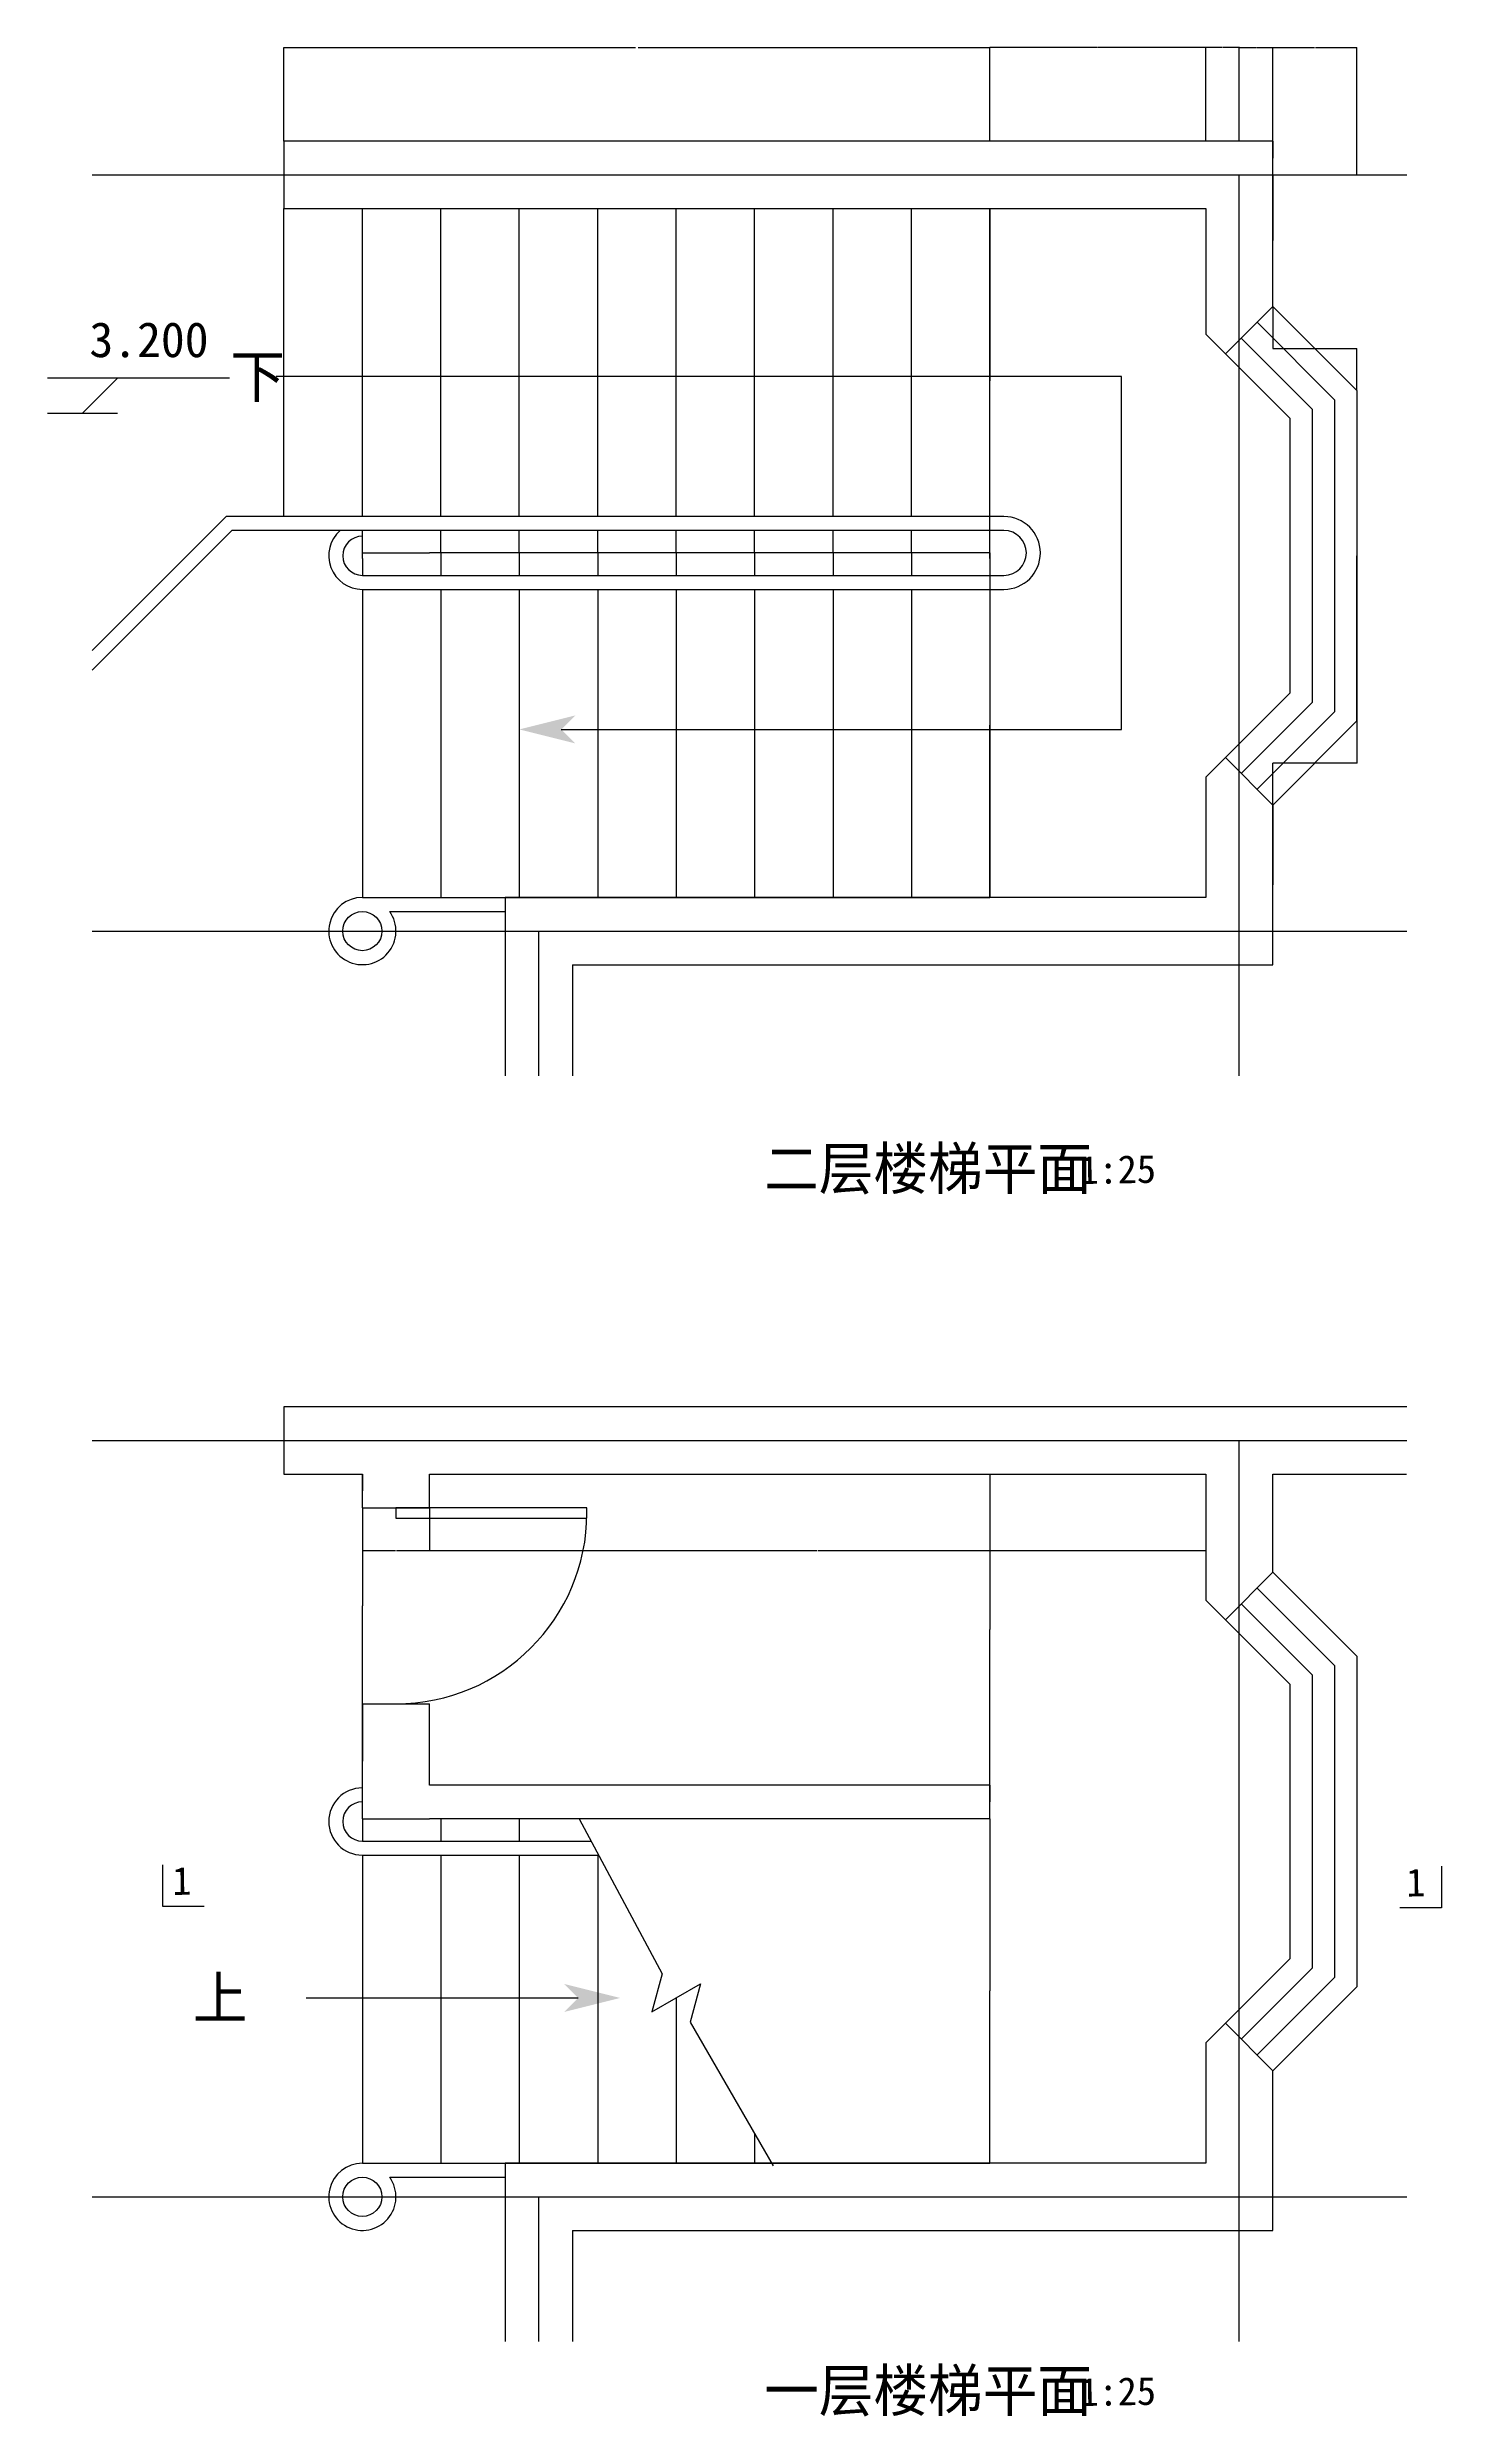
# Model space of a CAD drawing. Header units: metres. Extents: x -2092 to 57740, y -16481 to 10701.
# Drawn here: x -2092 to 2884, y -16352 to -7894 of the extents above; entities that cross this region are included whole.
import ezdxf

# ---------------------------------------------------------------- set-up
doc = ezdxf.new("R2010")
doc.units = ezdxf.units.M
for name, color, linetype in [('DIM2', 3, 'Continuous'), ('HZ', 3, 'Continuous'), ('墙', 7, 'Continuous'), ('标注', 4, 'Continuous'), ('楼梯', 3, 'Continuous'), ('轴线', 1, 'Continuous'), ('门窗', 4, 'Continuous')]:
    doc.layers.add(name, color=color, linetype=linetype)
doc.dimstyles.get("Standard").update_dxf_attribs({"dimtxt": 2.5, "dimasz": 2.5, "dimexe": 1.25, "dimexo": 0.625, "dimtad": 1, "dimcen": 2.5, "dimazin": 3, "dimtfac": 1, "dimtmove": 0, "dimatfit": 3})

# ---------------------------------------------------------------- blocks, each defined once
blk = doc.blocks.new('*D110')
for p, q in [((1271.82, -8468.48), (1271.82, -9083.48)), ((1271.57, -9083.48), (1271.32, -9083.48)), ((1271.82, -9698.48), (1271.82, -9083.48)), ((1271.82, -9083.48), (1271.82, -9083.48)), ((1272.07, -9083.48), (1272.32, -9083.48))]:
    blk.add_line(p, q)
at = {"layer": 'Defpoints'}
for p in [(1271.82, -8468.48), (1271.82, -9083.48), (1271.82, -9698.48)]:
    blk.add_point(p, dxfattribs=at)
at = {"layer": 'DIM2', "insert": (1271.82, -9082.355), "char_height": 1, "attachment_point": 5}
blk.add_mtext('0', dxfattribs=at)
blk = doc.blocks.new('*D111')
for p, q in [((-728.18, -13107.43), (-728.18, -13259.73)), ((2041.82, -13107.43), (2041.82, -13259.73)), ((-727.93, -13259.73), (654.82, -13259.73)), ((658.82, -13259.73), (2041.57, -13259.73))]:
    blk.add_line(p, q)
at = {"layer": 'Defpoints'}
for p in [(-728.18, -13107.43), (2041.82, -13107.43), (-728.18, -13259.73)]:
    blk.add_point(p, dxfattribs=at)
at = {"layer": 'DIM2', "insert": (656.82, -13259.73), "char_height": 1, "attachment_point": 5}
blk.add_mtext('2770', dxfattribs=at)
blk = doc.blocks.new('*D112')
for p, q in [((-968.18, -13807.43), (-968.18, -14012.43)), ((-968.43, -14012.43), (-968.68, -14012.43)), ((-968.18, -14217.43), (-968.18, -14012.43)), ((-968.18, -14012.43), (-968.18, -14012.43)), ((-967.93, -14012.43), (-967.68, -14012.43))]:
    blk.add_line(p, q)
at = {"layer": 'Defpoints'}
for p in [(-968.18, -13807.43), (-968.18, -14012.43), (-968.18, -14217.43)]:
    blk.add_point(p, dxfattribs=at)
at = {"layer": 'DIM2', "insert": (-968.18, -14011.305), "char_height": 1, "attachment_point": 5}
blk.add_mtext('0', dxfattribs=at)
blk = doc.blocks.new('*D113')
for p, q in [((-968.18, -13107.43), (-968.18, -13259.73)), ((-728.18, -13107.43), (-728.18, -13259.73)), ((-967.93, -13259.73), (-849.68, -13259.73)), ((-846.68, -13259.73), (-728.43, -13259.73))]:
    blk.add_line(p, q)
at = {"layer": 'Defpoints'}
for p in [(-968.18, -13107.43), (-728.18, -13107.43), (-968.18, -13259.73)]:
    blk.add_point(p, dxfattribs=at)
at = {"layer": 'DIM2', "insert": (-848.18, -13259.73), "char_height": 1, "attachment_point": 5}
blk.add_mtext('240', dxfattribs=at)
blk = doc.blocks.new('*D114')
for p, q in [((-968.18, -13107.43), (-968.18, -13457.43)), ((-968.43, -13457.43), (-968.68, -13457.43)), ((-968.18, -13807.43), (-968.18, -13457.43)), ((-968.18, -13457.43), (-968.18, -13457.43)), ((-967.93, -13457.43), (-967.68, -13457.43))]:
    blk.add_line(p, q)
at = {"layer": 'Defpoints'}
for p in [(-968.18, -13107.43), (-968.18, -13457.43), (-968.18, -13807.43)]:
    blk.add_point(p, dxfattribs=at)
at = {"layer": 'DIM2', "insert": (-968.18, -13456.305), "char_height": 1, "attachment_point": 5}
blk.add_mtext('0', dxfattribs=at)
blk = doc.blocks.new('*D115')
for p, q in [((-968.18, -12987.43), (-968.18, -13047.43)), ((-968.43, -13047.43), (-968.68, -13047.43)), ((-968.18, -13107.43), (-968.18, -13047.43)), ((-968.18, -13047.43), (-968.18, -13047.43)), ((-967.93, -13047.43), (-967.68, -13047.43))]:
    blk.add_line(p, q)
at = {"layer": 'Defpoints'}
for p in [(-968.18, -12987.43), (-968.18, -13047.43), (-968.18, -13107.43)]:
    blk.add_point(p, dxfattribs=at)
at = {"layer": 'DIM2', "insert": (-968.18, -13046.305), "char_height": 1, "attachment_point": 5}
blk.add_mtext('0', dxfattribs=at)
blk = doc.blocks.new('*D116')
for p, q in [((1271.82, -12987.43), (1271.82, -13542.43)), ((1271.57, -13542.43), (1271.32, -13542.43)), ((1271.82, -14097.43), (1271.82, -13542.43)), ((1271.82, -13542.43), (1271.82, -13542.43)), ((1272.07, -13542.43), (1272.32, -13542.43))]:
    blk.add_line(p, q)
at = {"layer": 'Defpoints'}
for p in [(1271.82, -12987.43), (1271.82, -13542.43), (1271.82, -14097.43)]:
    blk.add_point(p, dxfattribs=at)
at = {"layer": 'DIM2', "insert": (1271.82, -13541.305), "char_height": 1, "attachment_point": 5}
blk.add_mtext('0', dxfattribs=at)
blk = doc.blocks.new('*D117')
for p, q in [((1271.82, -14097.43), (1271.82, -14157.43)), ((1271.57, -14157.43), (1271.32, -14157.43)), ((1271.82, -14217.43), (1271.82, -14157.43)), ((1271.82, -14157.43), (1271.82, -14157.43)), ((1272.07, -14157.43), (1272.32, -14157.43))]:
    blk.add_line(p, q)
at = {"layer": 'Defpoints'}
for p in [(1271.82, -14097.43), (1271.82, -14157.43), (1271.82, -14217.43)]:
    blk.add_point(p, dxfattribs=at)
at = {"layer": 'DIM2', "insert": (1271.82, -14156.305), "char_height": 1, "attachment_point": 5}
blk.add_mtext('0', dxfattribs=at)
blk = doc.blocks.new('*D118')
for p, q in [((1271.82, -14217.43), (1271.82, -14832.43)), ((1271.57, -14832.43), (1271.32, -14832.43)), ((1271.82, -15447.43), (1271.82, -14832.43)), ((1271.82, -14832.43), (1271.82, -14832.43)), ((1272.07, -14832.43), (1272.32, -14832.43))]:
    blk.add_line(p, q)
at = {"layer": 'Defpoints'}
for p in [(1271.82, -14217.43), (1271.82, -14832.43), (1271.82, -15447.43)]:
    blk.add_point(p, dxfattribs=at)
at = {"layer": 'DIM2', "insert": (1271.82, -14831.305), "char_height": 1, "attachment_point": 5}
blk.add_mtext('0', dxfattribs=at)
blk = doc.blocks.new('*D119')
for p, q in [((1271.82, -9698.48), (1271.82, -10313.48)), ((1271.57, -10313.48), (1271.32, -10313.48)), ((1271.82, -10928.48), (1271.82, -10313.48)), ((1271.82, -10313.48), (1271.82, -10313.48)), ((1272.07, -10313.48), (1272.32, -10313.48))]:
    blk.add_line(p, q)
at = {"layer": 'Defpoints'}
for p in [(1271.82, -9698.48), (1271.82, -10313.48), (1271.82, -10928.48)]:
    blk.add_point(p, dxfattribs=at)
at = {"layer": 'DIM2', "insert": (1271.82, -10312.355), "char_height": 1, "attachment_point": 5}
blk.add_mtext('0', dxfattribs=at)
blk = doc.blocks.new('*D120')
for p, q in [((1655.32, -7894.19), (1271.57, -7894.19)), ((1271.82, -8228.48), (1271.82, -7894.19)), ((2042.07, -7894.19), (1658.32, -7894.19)), ((2041.82, -8228.48), (2041.82, -7894.19))]:
    blk.add_line(p, q)
at = {"layer": 'Defpoints'}
for p in [(2041.82, -7894.19), (1271.82, -8228.48), (2041.82, -8228.48)]:
    blk.add_point(p, dxfattribs=at)
at = {"layer": 'DIM2', "insert": (1656.82, -7894.19), "char_height": 1, "attachment_point": 5}
blk.add_mtext('770', dxfattribs=at)
blk = doc.blocks.new('*D121')
for p, q in [((2100.32, -7894.19), (2041.57, -7894.19)), ((2041.82, -8228.48), (2041.82, -7894.19)), ((2162.07, -7894.19), (2103.32, -7894.19)), ((2161.82, -8228.48), (2161.82, -7894.19))]:
    blk.add_line(p, q)
at = {"layer": 'Defpoints'}
for p in [(2161.82, -7894.19), (2041.82, -8228.48), (2161.82, -8228.48)]:
    blk.add_point(p, dxfattribs=at)
at = {"layer": 'DIM2', "insert": (2101.82, -7894.19), "char_height": 1, "attachment_point": 5}
blk.add_mtext('120', dxfattribs=at)
blk = doc.blocks.new('*D145')
for p, q in [((-1248.18, -8228.48), (-1248.18, -7894.19)), ((-1247.93, -7894.19), (6.82, -7894.19)), ((16.82, -7894.19), (1271.57, -7894.19)), ((1271.82, -8153.48), (1271.82, -7894.19))]:
    blk.add_line(p, q)
at = {"layer": 'Defpoints'}
for p in [(-1248.18, -7894.19), (1271.82, -8153.48), (-1248.18, -8228.48)]:
    blk.add_point(p, dxfattribs=at)
at = {"layer": 'DIM2', "insert": (11.82, -7894.19), "char_height": 1, "attachment_point": 5}
blk.add_mtext('280x9=2520', dxfattribs=at)
blk = doc.blocks.new('*D153')
for p, q in [((2161.82, -8228.48), (2161.82, -7894.19)), ((2162.07, -7894.19), (2220.32, -7894.19)), ((2223.32, -7894.19), (2281.57, -7894.19)), ((2281.82, -8228.48), (2281.82, -7894.19))]:
    blk.add_line(p, q)
at = {"layer": 'Defpoints'}
for p in [(2161.82, -7894.19), (2161.82, -8228.48), (2281.82, -8228.48)]:
    blk.add_point(p, dxfattribs=at)
at = {"layer": 'DIM2', "insert": (2221.82, -7894.19), "char_height": 1, "attachment_point": 5}
blk.add_mtext('120', dxfattribs=at)
blk = doc.blocks.new('*D154')
for p, q in [((2281.82, -8228.48), (2281.82, -7894.19)), ((2282.07, -7894.19), (2430.32, -7894.19)), ((2433.32, -7894.19), (2581.57, -7894.19)), ((2581.82, -8348.48), (2581.82, -7894.19))]:
    blk.add_line(p, q)
at = {"layer": 'Defpoints'}
for p in [(2281.82, -7894.19), (2281.82, -8228.48), (2581.82, -8348.48)]:
    blk.add_point(p, dxfattribs=at)
at = {"layer": 'DIM2', "insert": (2431.82, -7894.19), "char_height": 1, "attachment_point": 5}
blk.add_mtext('300', dxfattribs=at)
blk = doc.blocks.new('*D155')
for p, q in [((2281.57, -8288.48), (2281.32, -8288.48)), ((2281.82, -8228.48), (2281.82, -8288.48)), ((2281.82, -8348.48), (2281.82, -8288.48)), ((2281.82, -8288.48), (2281.82, -8288.48)), ((2282.07, -8288.48), (2282.32, -8288.48))]:
    blk.add_line(p, q)
at = {"layer": 'Defpoints'}
for p in [(2281.82, -8228.48), (2281.82, -8288.48), (2281.82, -8348.48)]:
    blk.add_point(p, dxfattribs=at)
at = {"layer": 'DIM2', "insert": (2281.82, -8287.355), "char_height": 1, "attachment_point": 5}
blk.add_mtext('0', dxfattribs=at)
blk = doc.blocks.new('*D156')
for p, q in [((2281.82, -8348.48), (2281.82, -8583.48)), ((2281.57, -8583.48), (2281.32, -8583.48)), ((2281.82, -8818.48), (2281.82, -8583.48)), ((2281.82, -8583.48), (2281.82, -8583.48)), ((2282.07, -8583.48), (2282.32, -8583.48))]:
    blk.add_line(p, q)
at = {"layer": 'Defpoints'}
for p in [(2281.82, -8348.48), (2281.82, -8583.48), (2281.82, -8818.48)]:
    blk.add_point(p, dxfattribs=at)
at = {"layer": 'DIM2', "insert": (2281.82, -8582.355), "char_height": 1, "attachment_point": 5}
blk.add_mtext('0', dxfattribs=at)
blk = doc.blocks.new('*D157')
for p, q in [((2281.82, -8818.48), (2281.82, -8968.48)), ((2282.07, -8968.48), (2430.32, -8968.48)), ((2433.32, -8968.48), (2581.57, -8968.48)), ((2581.82, -9118.48), (2581.82, -8968.48))]:
    blk.add_line(p, q)
at = {"layer": 'Defpoints'}
for p in [(2281.82, -8818.48), (2281.82, -8968.48), (2581.82, -9118.48)]:
    blk.add_point(p, dxfattribs=at)
at = {"layer": 'DIM2', "insert": (2431.82, -8968.48), "char_height": 1, "attachment_point": 5}
blk.add_mtext('300', dxfattribs=at)
blk = doc.blocks.new('*D158')
for p, q in [((2581.82, -9118.48), (2581.82, -9708.48)), ((2581.57, -9708.48), (2581.32, -9708.48)), ((2581.82, -10298.48), (2581.82, -9708.48)), ((2581.82, -9708.48), (2581.82, -9708.48)), ((2582.07, -9708.48), (2582.32, -9708.48))]:
    blk.add_line(p, q)
at = {"layer": 'Defpoints'}
for p in [(2581.82, -9118.48), (2581.82, -9708.48), (2581.82, -10298.48)]:
    blk.add_point(p, dxfattribs=at)
at = {"layer": 'DIM2', "insert": (2581.82, -9707.355), "char_height": 1, "attachment_point": 5}
blk.add_mtext('0', dxfattribs=at)
blk = doc.blocks.new('*D159')
for p, q in [((2581.82, -10298.48), (2581.82, -10448.48)), ((2430.32, -10448.48), (2281.57, -10448.48)), ((2281.82, -10598.48), (2281.82, -10448.48)), ((2582.07, -10448.48), (2433.32, -10448.48))]:
    blk.add_line(p, q)
at = {"layer": 'Defpoints'}
for p in [(2581.82, -10298.48), (2581.82, -10448.48), (2281.82, -10598.48)]:
    blk.add_point(p, dxfattribs=at)
at = {"layer": 'DIM2', "insert": (2431.82, -10448.48), "char_height": 1, "attachment_point": 5}
blk.add_mtext('300', dxfattribs=at)
blk = doc.blocks.new('*D160')
for p, q in [((2281.82, -10598.48), (2281.82, -10883.48)), ((2281.57, -10883.48), (2281.32, -10883.48)), ((2281.82, -11168.48), (2281.82, -10883.48)), ((2281.82, -10883.48), (2281.82, -10883.48)), ((2282.07, -10883.48), (2282.32, -10883.48))]:
    blk.add_line(p, q)
at = {"layer": 'Defpoints'}
for p in [(2281.82, -10598.48), (2281.82, -10883.48), (2281.82, -11168.48)]:
    blk.add_point(p, dxfattribs=at)
at = {"layer": 'DIM2', "insert": (2281.82, -10882.355), "char_height": 1, "attachment_point": 5}
blk.add_mtext('0', dxfattribs=at)

msp = doc.modelspace()

# ---------------------------------------------------------------- linework, layer by layer
at = {"layer": 'DIM2'}
for points in [[(-1681.95, -14381.75), (-1681.95, -14530.29), (-1533.36, -14530.29)], [(2883.93, -14387.45), (2883.93, -14535.99), (2735.35, -14535.99)]]:
    msp.add_lwpolyline(points, dxfattribs=at)
at = {"layer": '墙'}
for p, q in [((2281.82, -8228.48), (-1248.18, -8228.48)), ((-1248.18, -8228.48), (-1248.18, -8468.48)), ((2281.82, -8818.48), (2281.82, -8228.48)), ((-1248.18, -8468.48), (2041.82, -8468.48)), ((2041.82, -8468.48), (2041.82, -8917.89)), ((2281.82, -8818.48), (2112.11, -8988.18)), ((2112.11, -8988.18), (2041.82, -8917.89)), ((2112.11, -10428.77), (2041.82, -10499.07)), ((2281.82, -10598.48), (2112.11, -10428.77)), ((2041.82, -10499.07), (2041.82, -10928.48)), ((2281.82, -11168.48), (2281.82, -10598.48)), ((2041.82, -10928.48), (-458.18, -10928.48)), ((-458.18, -10928.48), (-458.18, -11565.33)), ((-218.18, -11168.48), (2281.82, -11168.48)), ((-218.18, -11168.48), (-218.18, -11565.33)), ((2759.94, -12747.43), (-1248.18, -12747.43)), ((-1248.18, -12747.43), (-1248.18, -12987.43)), ((-1248.18, -12987.43), (-968.18, -12987.43)), ((-968.18, -13107.43), (-968.18, -12987.43)), ((-728.18, -12987.43), (2041.82, -12987.43)), ((-728.18, -13107.43), (-728.18, -12987.43)), ((2041.82, -12987.43), (2041.82, -13436.84)), ((2281.82, -13337.43), (2281.82, -12987.43)), ((2281.82, -12987.43), (2758.28, -12987.43)), ((-968.18, -13107.43), (-728.18, -13107.43)), ((2281.82, -13337.43), (2112.11, -13507.14)), ((2112.11, -13507.14), (2041.82, -13436.84)), ((-968.18, -14217.43), (-968.18, -13807.43)), ((-968.18, -13807.43), (-728.18, -13807.43)), ((-728.18, -14097.43), (-728.18, -13807.43)), ((1271.82, -14097.43), (-728.18, -14097.43)), ((1271.82, -14217.43), (1271.82, -14097.43)), ((-968.18, -14217.43), (-728.18, -14217.43)), ((1271.82, -14217.43), (-728.18, -14217.43)), ((2112.11, -14947.73), (2041.82, -15018.02)), ((2281.82, -15117.43), (2112.11, -14947.73)), ((2041.82, -15018.02), (2041.82, -15447.43)), ((2281.82, -15687.43), (2281.82, -15117.43)), ((-458.18, -15447.43), (-458.18, -16084.29)), ((2041.82, -15447.43), (-458.18, -15447.43)), ((-218.18, -15687.43), (-218.18, -16084.29)), ((-218.18, -15687.43), (2281.82, -15687.43))]:
    msp.add_line(p, q, dxfattribs=at)
at = {"layer": '标注'}
for p, q in [((-1842.38, -9074.45), (-2092.38, -9074.45)), ((-1967.38, -9199.45), (-1842.38, -9074.45)), ((-1442.38, -9074.45), (-1842.38, -9074.45)), ((-2092.38, -9199.45), (-1842.38, -9199.45))]:
    msp.add_line(p, q, dxfattribs=at)
at = {"layer": '楼梯'}
for p, q in [((-1248.18, -9568.48), (-1248.18, -8468.48)), ((-968.18, -9568.48), (-968.18, -8468.48)), ((-688.18, -9568.48), (-688.18, -8468.48)), ((-408.18, -9568.48), (-408.18, -8468.48)), ((-128.18, -9568.48), (-128.18, -8468.48)), ((151.82, -9568.48), (151.82, -8468.48)), ((431.82, -9568.48), (431.82, -8468.48)), ((711.82, -9568.48), (711.82, -8468.48)), ((991.82, -9568.48), (991.82, -8468.48)), ((1271.82, -9568.48), (1271.82, -8468.48)), ((1741.82, -9068.48), (-1275.61, -9068.48)), ((1741.82, -10328.48), (1741.82, -9068.48)), ((-1932.39, -10046.35), (-1454.52, -9568.48)), ((-1932.39, -10117.06), (-1433.81, -9618.48)), ((1321.82, -9568.48), (-1454.52, -9568.48)), ((1321.82, -9618.48), (-1433.81, -9618.48)), ((-968.18, -9718.48), (-968.18, -9618.48)), ((1271.82, -9568.48), (-728.18, -9568.48)), ((1271.82, -9618.48), (-728.18, -9618.48)), ((-688.18, -9698.48), (-688.18, -9618.48)), ((-408.18, -9698.48), (-408.18, -9618.48)), ((-128.18, -9698.48), (-128.18, -9618.48)), ((151.82, -9698.48), (151.82, -9618.48)), ((431.82, -9698.48), (431.82, -9618.48)), ((711.82, -9698.48), (711.82, -9618.48)), ((991.82, -9698.48), (991.82, -9618.48)), ((1271.82, -9698.48), (1271.82, -9618.48)), ((1271.82, -9698.48), (1271.82, -9618.48)), ((-968.18, -9698.48), (-728.18, -9698.48)), ((-968.18, -9718.48), (-968.18, -9778.48)), ((1271.82, -9698.48), (-728.18, -9698.48)), ((-688.18, -9698.48), (-688.18, -9778.48)), ((-408.18, -9698.48), (-408.18, -9778.48)), ((-128.18, -9698.48), (-128.18, -9778.48)), ((151.82, -9698.48), (151.82, -9778.48)), ((431.82, -9698.48), (431.82, -9778.48)), ((711.82, -9698.48), (711.82, -9778.48)), ((991.82, -9698.48), (991.82, -9778.48)), ((1271.82, -9718.48), (1271.82, -9698.48)), ((1271.82, -9718.48), (1271.82, -9778.48)), ((-968.18, -9778.48), (1321.82, -9778.48)), ((-968.18, -9778.48), (1271.82, -9778.48)), ((-968.18, -9828.48), (1321.82, -9828.48)), ((-968.18, -9828.48), (1271.82, -9828.48)), ((-968.18, -9828.48), (-968.18, -10928.48)), ((-688.18, -9828.48), (-688.18, -10928.48)), ((-408.18, -9828.48), (-408.18, -10928.48)), ((-128.18, -9828.48), (-128.18, -10928.48)), ((151.82, -9828.48), (151.82, -10928.48)), ((431.82, -9828.48), (431.82, -10928.48)), ((711.82, -9828.48), (711.82, -10928.48)), ((991.82, -9828.48), (991.82, -10928.48)), ((1271.82, -9828.48), (1271.82, -10928.48)), ((-258.18, -10328.48), (1741.82, -10328.48)), ((-968.18, -10928.48), (1271.82, -10928.48)), ((-968.18, -10928.48), (-428.18, -10928.48)), ((-870.71, -10978.48), (-458.18, -10978.48)), ((-968.18, -14217.43), (-968.18, -14297.43)), ((-688.18, -14217.43), (-688.18, -14297.43)), ((-408.18, -14217.43), (-408.18, -14297.43)), ((-194.59, -14217.43), (101.82, -14770.83)), ((-968.18, -14297.43), (-151.74, -14297.43)), ((-968.18, -14297.43), (-151.74, -14297.43)), ((-968.18, -14347.43), (-124.96, -14347.43)), ((-968.18, -14347.43), (-124.96, -14347.43)), ((-968.18, -14347.43), (-968.18, -15447.43)), ((-688.18, -14347.43), (-688.18, -15447.43)), ((-408.18, -14347.43), (-408.18, -15447.43)), ((-128.18, -14347.43), (-128.18, -15447.43)), ((101.82, -14770.83), (65.22, -14907.43)), ((-1168.18, -14857.43), (-198.18, -14857.43)), ((65.22, -14907.43), (238.42, -14807.43)), ((151.82, -14857.43), (151.82, -15447.43)), ((238.42, -14807.43), (201.82, -14944.04)), ((201.82, -14944.04), (498.23, -15457.43)), ((431.82, -15342.41), (431.82, -15447.43)), ((-968.18, -15447.43), (1271.82, -15447.43)), ((-968.18, -15447.43), (-428.18, -15447.43)), ((-870.71, -15497.43), (-458.18, -15497.43))]:
    msp.add_line(p, q, dxfattribs=at)
for centre in [(-968.18, -11048.48), (-968.18, -15567.43)]:
    msp.add_circle(centre, 70, dxfattribs=at)
for centre, radius, start, end in [((-968.18, -9708.48), 120, 131.41, 270), ((-968.18, -9708.48), 70, 90, 270), ((1321.82, -9698.48), 130, 270, 90), ((1321.82, -9698.48), 80, 270, 90), ((-968.18, -11048.48), 120, 90, 35.69), ((-968.18, -14227.43), 120, 90, 270), ((-968.18, -14227.43), 70, 90, 270), ((-968.18, -15567.43), 120, 90, 35.69)]:
    msp.add_arc(centre, radius, start, end, dxfattribs=at)
for points in [[(-408.18, -10328.48), (-208.18, -10278.48), (-208.18, -10378.48), (-258.18, -10328.48)], [(-48.18, -14857.43), (-248.18, -14807.43), (-248.18, -14907.43), (-198.18, -14857.43)]]:
    msp.add_solid(points, dxfattribs=at)
at = {"layer": '轴线'}
for p, q in [((-1932.39, -8348.48), (2760.25, -8348.48)), ((2161.82, -11565.33), (2161.82, -8348.48)), ((-1932.39, -11048.48), (2760.25, -11048.48)), ((-338.18, -11565.33), (-338.18, -11048.48)), ((-1932.39, -12867.43), (2760.25, -12867.43)), ((2161.82, -16084.29), (2161.82, -12867.43)), ((-1932.39, -15567.43), (2760.25, -15567.43)), ((-338.18, -16084.29), (-338.18, -15567.43))]:
    msp.add_line(p, q, dxfattribs=at)
at = {"layer": '门窗'}
for p, q in [((2225.25, -8875.05), (2501.82, -9151.62)), ((2281.82, -8818.48), (2581.82, -9118.48)), ((2168.68, -8931.62), (2421.82, -9184.75)), ((2112.11, -8988.18), (2341.82, -9217.89)), ((2581.82, -9118.48), (2581.82, -10298.48)), ((2341.82, -9217.89), (2341.82, -10199.07)), ((2421.82, -9184.75), (2421.82, -10232.2)), ((2501.82, -9151.62), (2501.82, -10265.34)), ((2112.11, -10428.77), (2341.82, -10199.07)), ((2168.68, -10485.34), (2421.82, -10232.2)), ((2225.25, -10541.91), (2501.82, -10265.34)), ((2281.82, -10598.48), (2581.82, -10298.48)), ((2281.82, -13337.43), (2581.82, -13637.43)), ((2225.25, -13394), (2501.82, -13670.57)), ((2112.11, -13507.14), (2341.82, -13736.84)), ((2168.68, -13450.57), (2421.82, -13703.71)), ((2501.82, -13670.57), (2501.82, -14784.3)), ((2581.82, -13637.43), (2581.82, -14817.43)), ((2341.82, -13736.84), (2341.82, -14718.02)), ((2421.82, -13703.71), (2421.82, -14751.16)), ((2112.11, -14947.73), (2341.82, -14718.02)), ((2168.68, -15004.3), (2421.82, -14751.16)), ((2225.25, -15060.86), (2501.82, -14784.3)), ((2281.82, -15117.43), (2581.82, -14817.43))]:
    msp.add_line(p, q, dxfattribs=at)
msp.add_lwpolyline([(-166.85, -13107.43), (-848.18, -13107.43), (-848.18, -13144.77), (-166.85, -13144.77)], close=True, dxfattribs=at)
msp.add_arc((-848.18, -13126.1), 681.33, 270, 0, dxfattribs=at)

# ---------------------------------------------------------------- texts
at = {"layer": 'DIM2'}
for s, p in [('二层楼梯平面', (465.85, -11971.19)), ('一层楼梯平面', (465.85, -16334.01))]:
    msp.add_text(s, height=150, dxfattribs=at).set_placement(p)
at = {"layer": 'HZ'}
for s, p in [('1:25', (1592.9, -11951.75)), ('1', (-1646.01, -14489.94)), ('1', (2758.4, -14495.64)), ('1:25', (1592.9, -16314.56))]:
    msp.add_text(s, height=100, rotation=1, dxfattribs=at).set_placement(p)
at = {"layer": '标注'}
msp.add_text('3.200', height=125, dxfattribs=at).set_placement((-1942.38, -8999.45))
at = {"layer": '楼梯'}
for s, p in [('下', (-1439.04, -9142.89)), ('上', (-1573.18, -14932.43))]:
    msp.add_text(s, height=150, dxfattribs=at).set_placement(p)

# ---------------------------------------------------------------- dimensions: what is measured, and where the dimension line sits
at = {"layer": 'DIM2'}
dim = msp.add_linear_dim(base=(-1248.18, -7894.19), p1=(-1248.18, -8228.48), p2=(1271.82, -8153.48), text='280x9=2520', dimstyle='Standard', dxfattribs=at)
dim.commit()
dim.dimension.update_dxf_attribs({"geometry": '*D145', "text_midpoint": (11.82, -7894.19)})
for base, p1, p2, picture, middle in [((2041.82, -7894.19), (2041.82, -8228.48), (1271.82, -8228.48), '*D120', (1656.82, -7894.19)), ((2161.82, -7894.19), (2161.82, -8228.48), (2041.82, -8228.48), '*D121', (2101.82, -7894.19)), ((2161.82, -7894.19), (2161.82, -8228.48), (2281.82, -8228.48), '*D153', (2221.82, -7894.19)), ((2281.82, -7894.19), (2281.82, -8228.48), (2581.82, -8348.48), '*D154', (2431.82, -7894.19)), ((2281.82, -8288.48), (2281.82, -8228.48), (2281.82, -8348.48), '*D155', (2281.82, -8287.355)), ((2281.82, -8583.48), (2281.82, -8348.48), (2281.82, -8818.48), '*D156', (2281.82, -8582.355)), ((1271.82, -9083.48), (1271.82, -9698.48), (1271.82, -8468.48), '*D110', (1271.82, -9082.355)), ((2281.82, -8968.48), (2281.82, -8818.48), (2581.82, -9118.48), '*D157', (2431.82, -8968.48)), ((2581.82, -9708.48), (2581.82, -9118.48), (2581.82, -10298.48), '*D158', (2581.82, -9707.355)), ((1271.82, -10313.48), (1271.82, -9698.48), (1271.82, -10928.48), '*D119', (1271.82, -10312.355)), ((2581.82, -10448.48), (2581.82, -10298.48), (2281.82, -10598.48), '*D159', (2431.82, -10448.48)), ((2281.82, -10883.48), (2281.82, -10598.48), (2281.82, -11168.48), '*D160', (2281.82, -10882.355)), ((-968.18, -13047.43), (-968.18, -12987.43), (-968.18, -13107.43), '*D115', (-968.18, -13046.305)), ((1271.82, -13542.43), (1271.82, -14097.43), (1271.82, -12987.43), '*D116', (1271.82, -13541.305)), ((-968.18, -13457.43), (-968.18, -13107.43), (-968.18, -13807.43), '*D114', (-968.18, -13456.305)), ((-968.18, -13259.73), (-968.18, -13107.43), (-728.18, -13107.43), '*D113', (-848.18, -13259.73)), ((-728.18, -13259.73), (-728.18, -13107.43), (2041.82, -13107.43), '*D111', (656.82, -13259.73)), ((-968.18, -14012.43), (-968.18, -13807.43), (-968.18, -14217.43), '*D112', (-968.18, -14011.305)), ((1271.82, -14157.43), (1271.82, -14217.43), (1271.82, -14097.43), '*D117', (1271.82, -14156.305)), ((1271.82, -14832.43), (1271.82, -14217.43), (1271.82, -15447.43), '*D118', (1271.82, -14831.305))]:
    dim = msp.add_linear_dim(base=base, p1=p1, p2=p2, dimstyle='Standard', dxfattribs=at)
    dim.commit()
    dim.dimension.update_dxf_attribs({"geometry": picture, "text_midpoint": middle})

doc.saveas('drawing.dxf')
